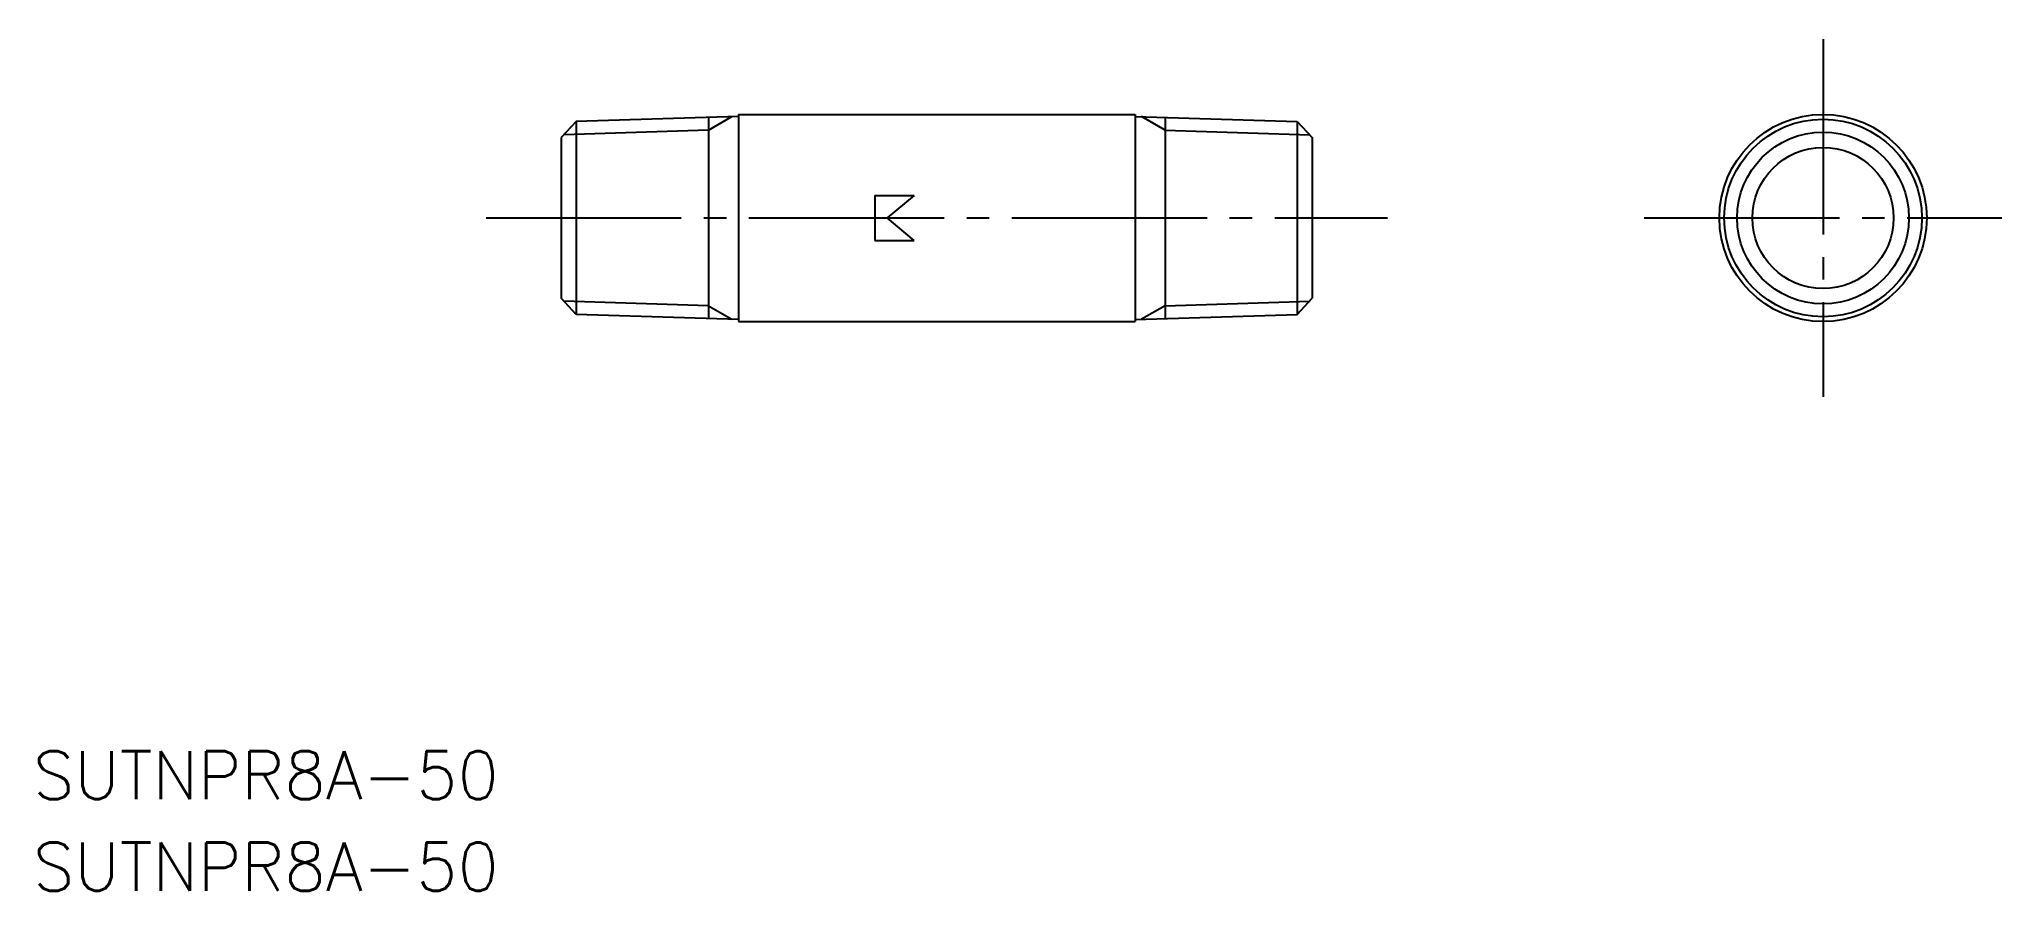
# Model space of a CAD drawing. Extents: x 47 to 178, y 151 to 208.
import ezdxf

# ---------------------------------------------------------------- set-up
doc = ezdxf.new("R2010")
doc.units = 0
doc.linetypes.add('CENTER', pattern=[17.5, 13, -1.5, 1.5, -1.5])
doc.layers.get('0').update_dxf_attribs({"linetype": 'CONTINUOUS'})
doc.layers.add('CENTER', color=1, linetype='CENTER')
doc.styles.get("Standard").update_dxf_attribs({"font": 'txt.shx', "bigfont": '@extfont2.shx'})

msp = doc.modelspace()

# ---------------------------------------------------------------- linework, layer by layer
at = {"color": 7, "linetype": 'CONTINUOUS'}
for p, q in [((93.68, 202.59), (120.08, 202.59)), ((93.68, 202.59), (93.68, 188.79)), ((120.08, 202.59), (120.08, 188.79)), ((82.88, 202.12), (81.88, 201.05)), ((93.68, 202.45), (82.88, 202.12)), ((82.88, 202.12), (82.88, 189.27)), ((91.68, 202.39), (91.68, 189)), ((120.08, 202.45), (130.88, 202.12)), ((122.08, 202.39), (122.08, 189)), ((130.88, 202.12), (131.88, 201.05)), ((130.88, 202.12), (130.88, 189.27)), ((81.88, 201.05), (81.88, 190.34)), ((131.88, 201.05), (131.88, 190.34)), ((102.77, 197.19), (105.38, 197.19)), ((102.77, 197.19), (102.77, 194.19)), ((105.38, 197.19), (103.59, 195.69)), ((105.38, 194.19), (103.59, 195.69)), ((102.77, 194.19), (105.38, 194.19)), ((82.88, 189.27), (81.88, 190.34)), ((130.88, 189.27), (131.88, 190.34)), ((93.68, 188.93), (82.88, 189.27)), ((93.68, 188.79), (120.08, 188.79)), ((120.08, 188.93), (130.88, 189.27))]:
    msp.add_line(p, q, dxfattribs=at)
at = {"color": 3, "linetype": 'CONTINUOUS'}
for p, q in [((91.68, 201.54), (82.05, 201.23)), ((91.68, 201.54), (93.24, 202.44)), ((122.08, 201.54), (120.51, 202.44)), ((122.08, 201.54), (131.71, 201.23)), ((91.68, 189.85), (82.05, 190.15)), ((91.68, 189.85), (93.24, 188.95)), ((122.08, 189.85), (120.51, 188.95)), ((122.08, 189.85), (131.71, 190.15))]:
    msp.add_line(p, q, dxfattribs=at)
at = {"color": 7, "linetype": 'CONTINUOUS'}
for radius in [6.9, 6.58, 4.7]:
    msp.add_circle((165.88, 195.69), radius, dxfattribs=at)
at = {"color": 3, "linetype": 'CONTINUOUS'}
msp.add_circle((165.88, 195.69), 5.72, dxfattribs=at)
at = {"layer": 'CENTER', "color": 1, "linetype": 'CENTER'}
for p, q in [((165.88, 207.59), (165.88, 183.79)), ((76.88, 195.69), (136.88, 195.69)), ((153.98, 195.69), (177.78, 195.69))]:
    msp.add_line(p, q, dxfattribs=at)

# ---------------------------------------------------------------- texts
at = {"color": 7, "linetype": 'CONTINUOUS'}
for p in [(46.73, 156.98), (46.73, 150.89)]:
    msp.add_text('SUTNPR8A-50', height=3.2, dxfattribs=at).set_placement(p)

doc.saveas('drawing.dxf')
